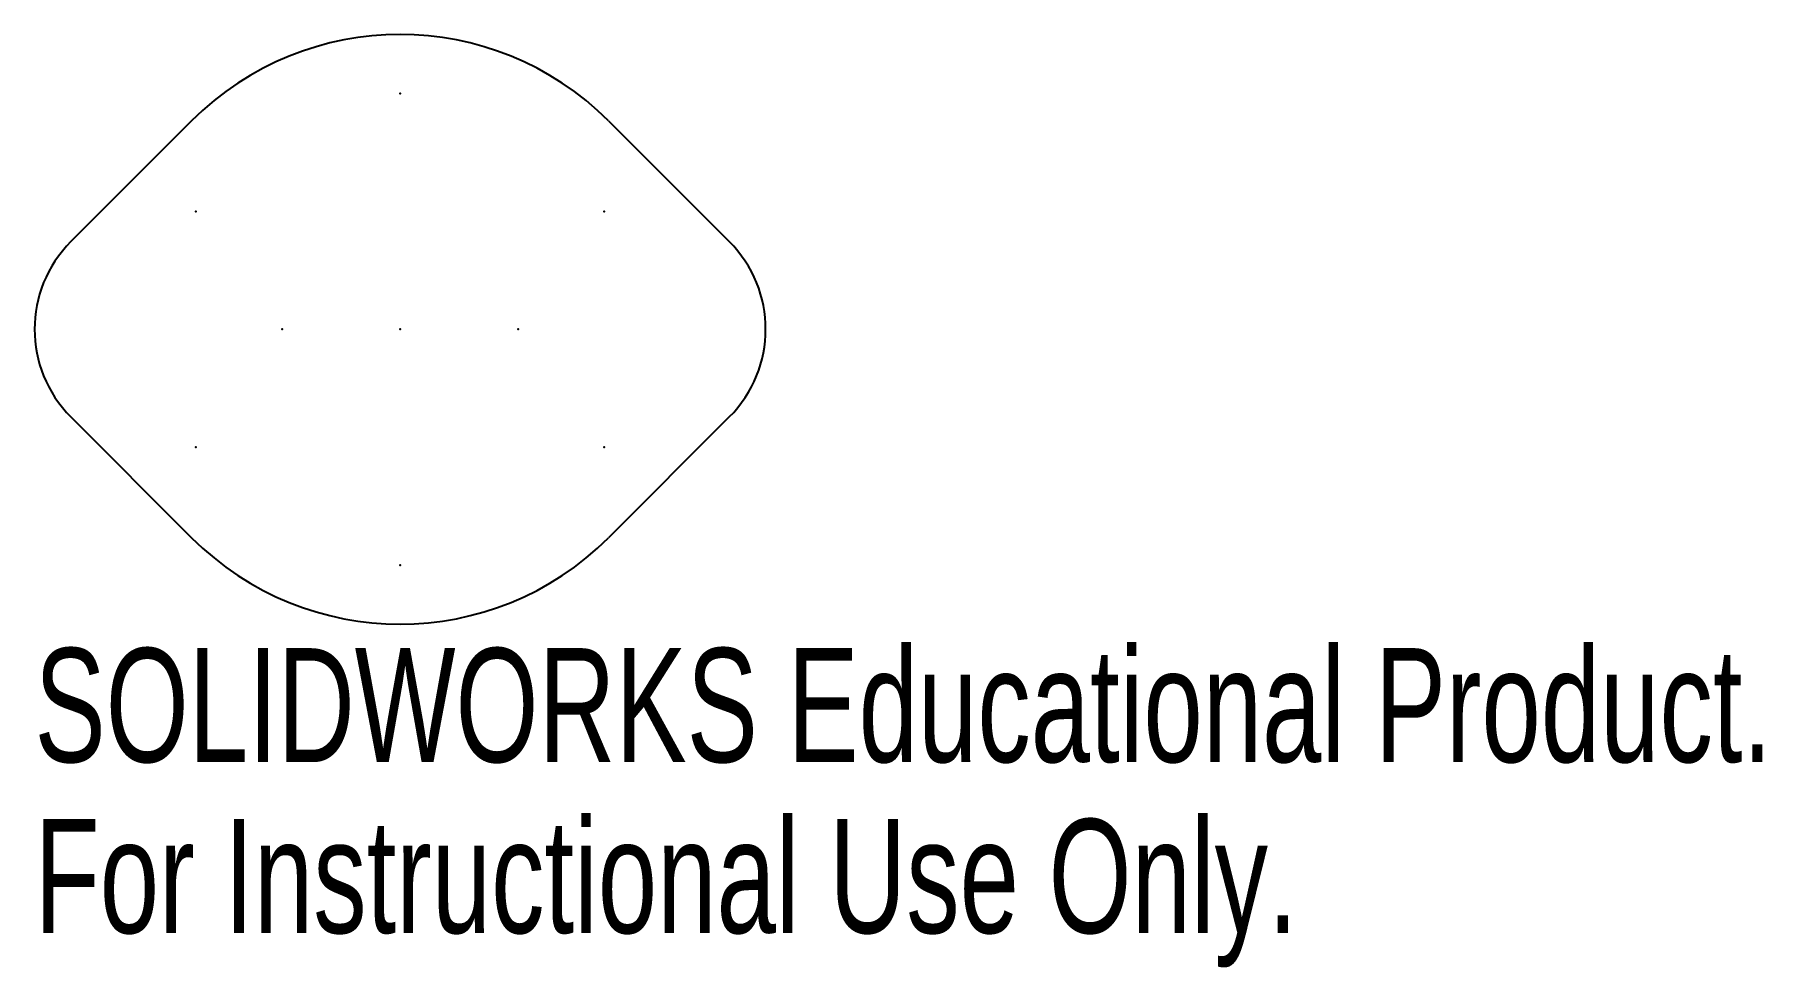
# Model space of a CAD drawing. Header units: millimetres. Extents: x -15.5 to 57.8, y -27.1 to 12.5.
import ezdxf

# ---------------------------------------------------------------- set-up
doc = ezdxf.new("R2010")
doc.units = ezdxf.units.MM
doc.header["$PDSIZE"] = -1
doc.styles.add('SLDTEXTSTYLE0', font='TXT', dxfattribs={"width": 0.7})

msp = doc.modelspace()

# ---------------------------------------------------------------- linework, layer by layer
at = {"color": 7, "linetype": 'Continuous'}
for p, q in [((-8.839, 8.839), (-13.96, 3.718)), ((8.839, 8.839), (13.96, 3.718)), ((-13.96, -3.718), (-8.839, -8.839)), ((13.96, -3.718), (8.839, -8.839))]:
    msp.add_line(p, q, dxfattribs=at)
for centre, radius, start, end in [((0, 0), 12.5, 45, 135), ((-10.243, 0), 5.257, 135, 225), ((10.243, 0), 5.257, 315, 45), ((0, 0), 12.5, 225, 315)]:
    msp.add_arc(centre, radius, start, end, dxfattribs=at)
for p in [(0, 10), (-8.66, 5), (8.66, 5), (-5, 0), (0, 0), (5, 0), (-8.66, -5), (8.66, -5), (0, -10)]:
    msp.add_point(p, dxfattribs=at)

# ---------------------------------------------------------------- texts
at = {"color": 7, "linetype": 'Continuous', "char_height": 4.83362, "attachment_point": 1, "style": 'SLDTEXTSTYLE0'}
for s, insert in [('SOLIDWORKS Educational Product.', (-15.5, -13.52)), ('For Instructional Use Only.', (-15.5, -20.77))]:
    msp.add_mtext(s, dxfattribs=dict(at, insert=insert))

doc.saveas('drawing.dxf')
